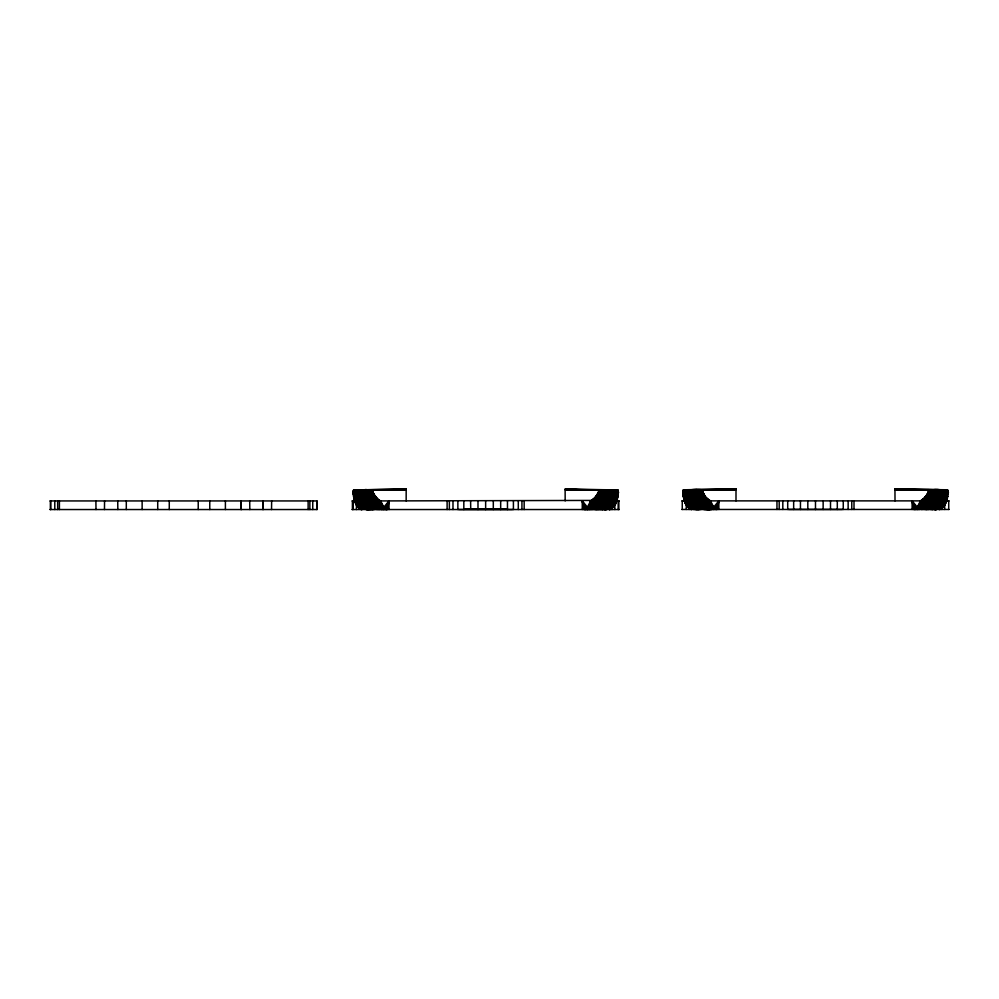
<?xml version="1.0" encoding="UTF-8"?>
<svg xmlns="http://www.w3.org/2000/svg" width="999" height="999" viewBox="0 0 999 999"><rect width="100%" height="100%" fill="white"/><g stroke="black" fill="none" stroke-linecap="round" stroke-linejoin="round"><path stroke-width="1.5" d="M406.168 500.936L406.168 489.46L353.671 489.835C352.385 498.164 360.714 492.132 363.973 489.822C369.63 487.974 369.38 494.493 367.644 498.176C365.06 502.397 358.853 500.474 355.756 503.983L360.926 509.54M389.011 509.54L389.011 500.936L383.853 507.192L385.876 509.54M711.176 509.465L705.444 505.344L698.713 503.046L696.778 501.211L696.253 489.76C698.788 491.658 698.713 496.191 696.34 498.114L692.694 497.589L690.359 495.442L694.717 489.747C699.912 488.236 698.801 495.029 697.477 498.101C694.904 502.322 688.698 500.399 685.601 503.921L690.771 509.465M718.843 509.465L718.843 500.874L713.698 507.117L715.721 509.465M381.343 509.54L378.821 508.304L374.138 503.646L374.213 494.692L372.053 489.885L368.144 489.822C368.094 493.469 362.949 494.73 359.952 494.555L358.878 492.432L360.027 489.835L406.168 489.46L353.671 489.835L354.158 500.387L356.843 505.656L369.006 509.54L357.642 506.743L362.075 508.778L367.694 509.54L366.346 505.969L366.895 501.898L365.472 501.036L362.287 502.36C359.777 501.123 354.083 500.799 353.958 497.539L353.733 495.566L354.97 493.444L360.452 489.822L360.964 490.946L358.641 498.913L363.311 504.857L372.19 509.54L385.04 508.016L387.425 509.54L389.011 500.936L385.04 508.016L374.2 499.85L367.744 489.885C367.37 495.691 354.283 493.918 362.949 489.81L367.844 489.822M355.869 489.822L353.271 492.594L353.421 490.971L356.069 494.03L356.168 496.291L353.958 497.539L354.133 498.763L359.503 500.749L364.647 500.586C360.714 494.742 347.34 501.635 358.316 501.073C352.647 498.089 355.307 491.608 360.964 490.946L361.363 490.334C364.947 490.521 366.471 500.886 360.926 500.149C350.087 500.936 355.731 488.861 363.499 489.822L358.629 494.792L356.106 495.641L353.733 495.566L353.671 491.658L354.845 489.81L357.205 490.721L358.316 501.073C351.011 504.57 363.973 505.856 367.22 505.344C386.438 511.588 370.342 504.145 374.213 494.692L378.134 499.537L378.134 502.909L387.063 509.54L385.901 508.566L389.011 500.936L386.8 509.14M610.352 509.54C615.247 506.281 618.269 500.374 617.607 494.455M714.497 509.465L709.04 505.157L705.444 505.344L704.307 504.195L703.421 500.374L704.045 494.63C700.187 504.07 716.283 511.513 697.065 505.269L689.198 504.757L685.064 502.934L683.378 496.491L683.503 489.772L736.001 489.398L736.001 500.874M685.701 489.747L683.104 492.532L684.215 490.434L683.391 490.234L685.901 493.968L686.001 496.228L683.803 497.465L683.978 498.688L689.347 500.686L694.48 500.524C691.87 498.426 682.991 496.091 684.802 501.286C692.844 502.035 705.369 505.506 702.522 491.833L702.01 490.334L702.072 497.177L708.791 506.743C709.502 510.027 704.57 507.155 702.921 506.943L701.61 504.957L689.597 502.684L683.816 499.375L686.088 496.865L688.661 496.84L692.057 498.376C695.716 497.402 692.494 489.16 689.385 490.159L688.761 492.932L689.785 494.48C692.794 494.667 697.939 493.406 697.989 489.76L701.885 489.81L704.819 495.904L707.979 499.475L707.979 502.834L717.27 509.465L718.843 500.874C715.596 517.532 694.018 503.134 686.675 505.581L698.838 509.465L687.487 506.668L691.907 508.703L697.527 509.465L696.178 505.906L696.74 501.835L695.304 500.974L692.12 502.297C689.622 501.048 683.928 500.724 683.803 497.465L683.378 496.491C685.302 488.399 695.654 489.185 701.96 489.71L736.001 489.398L683.503 489.772L683.566 495.492L688.461 494.717L693.331 489.76C684.79 488.786 680.344 501.723 691.545 500.024C696.166 499.812 694.58 490.372 691.196 490.259C681.743 503.021 701.598 511.975 712.062 509.465C707.679 502.759 701.186 497.265 697.589 489.81C697.202 495.616 684.128 493.843 692.782 489.747L697.677 489.747M919.779 509.465L925.524 505.344L932.254 503.046L934.177 501.211L934.265 495.042L937.312 493.406C936.837 486.226 949.5 493.206 946.228 497.889C942.507 502.485 933.528 499.725 937.312 493.406L942.344 489.76L947.851 491.995C948.138 498.588 946.078 505.781 940.196 509.465M589.934 509.54L599.125 506.705L600.037 505.432C605.806 501.461 622.477 503.858 607.804 509.015C601.985 513.011 604.557 502.834 605.819 501.036L609.003 502.36C611.5 501.123 617.195 500.799 617.32 497.539L617.619 489.835L565.122 489.46L565.172 500.936M934.265 495.042C926.635 495.554 930.069 507.817 937.949 500.961C944.717 495.716 930.681 497.827 934.702 489.76C932.179 491.658 932.242 496.191 934.614 498.114L938.261 497.589L940.596 495.442L936.238 489.747L932.979 489.76L927.022 500.774L922.177 506.743C921.665 510.227 927.047 506.855 928.958 506.643L929.882 505.357C935.651 501.386 952.322 503.796 937.649 508.953C931.817 512.937 934.39 502.759 935.651 500.974L938.835 502.297C941.333 501.048 947.04 500.724 947.152 497.465L947.589 496.491C946.253 490.334 938.685 488.636 933.278 489.747L894.954 489.398L895.017 500.874M369.88 489.81L372.165 490.409L371.566 496.391L370.03 498.089L367.644 498.176C361.126 484.253 369.717 491.92 366.945 501.273L368.868 503.109L374.288 505.019L379.195 505.219L384.652 509.54M689.298 508.241C685.152 501.011 697.002 504.22 700.499 505.669L702.921 506.943L707.729 505.444L708.029 504.12L699.275 506.98L687.974 507.155L689.298 508.241L688.398 505.394L689.26 505.144L690.321 506.518L688.498 507.042C684.74 500.299 697.989 504.333 701.073 505.357L701.997 506.643L705.444 505.344M616.72 492.682L617.619 489.835L591.483 489.822L617.07 489.847L617.732 490.309L615.496 493.256L615.109 496.291L617.32 497.539L617.619 489.835L614.073 490.721L612.961 501.073C620.367 504.545 607.255 505.856 604.058 505.344L597.452 507.43L593.631 506.743L596.166 504.133L598.863 498.901L599.225 489.885L606.405 489.822L609.702 493.131L610.764 495.516L609.815 496.84L604.782 498.189C602.409 496.266 602.335 491.733 604.857 489.822L604.333 501.273L602.409 503.109C599.687 502.26 591.608 509.428 592.332 506.818L597.19 500.849L603.134 489.822C603.184 493.469 608.329 494.73 611.338 494.555L612.362 492.994L612.1 491.083L611.263 489.835L609.914 490.334C616.495 497.49 609.665 505.944 602.085 508.229C596.528 512.025 588.998 506.356 583.853 509.54L582.267 500.936L587.424 507.192L585.402 509.54M947.851 491.995L947.452 489.772L943.918 490.646L942.806 501.011C950.211 504.483 937.099 505.794 933.89 505.269L927.297 507.367L923.476 506.668L925.998 504.07L928.695 498.838L929.07 489.81L932.979 489.76L933.603 491.92L936.7 493.756C940.933 495.054 943.206 491.246 938.173 489.747L933.278 489.747M592.257 489.822L599.163 489.785L600.661 496.89C594.954 505.432 610.214 504.22 610.963 498.239C608.616 496.078 602.185 491.545 600.661 496.89L599.038 497.252L593.618 503.096C594.293 511.863 607.242 504.433 612.624 507.105L613.636 506.743L602.285 509.54L611.713 506.968L614.722 504.994C611.875 499.725 603.883 505.019 599.5 505.019L598.576 506.493L592.457 508.304L600.624 502.997L603.009 499.113L602.097 492.619L599.225 489.885L594.942 489.822M916.47 509.465L922.527 504.92L928.958 506.643L935.676 504.183L941.021 503.796L942.619 504.545L941.67 508.241L942.981 507.155L939.335 509.465L937.449 507.654L930.456 505.669L925.823 502.584L924.874 497.514L924.55 501.473L918.893 509.465C927.509 507.017 938.136 509.715 945.366 503.921C939.909 500.811 930.007 500.262 932.567 491.033L929.07 489.81L930.506 496.828C924.799 505.369 940.047 504.158 940.796 498.164C938.448 496.016 932.017 491.471 930.506 496.828L928.883 497.177L923.451 503.021C924.137 511.8 937.074 504.37 942.469 507.042L943.481 506.668L932.117 509.465L941.558 506.905L944.567 504.92C941.645 499.737 933.878 504.782 929.345 504.957L928.421 506.431L922.302 508.241L930.456 502.934L932.854 499.05L931.93 492.544L929.07 489.81L929.819 497.127L933.478 498.101C937.699 493.818 935.014 484.253 933.903 495.804L935.813 497.077L940.933 496.578L942.969 493.406L942.344 489.76L894.954 489.398L947.452 489.772L947.389 495.492L942.494 494.717L937.624 489.76L939.759 490.259C946.328 497.415 939.51 505.869 931.93 508.154C926.36 511.963 918.843 506.293 913.698 509.465L912.112 500.874L917.269 507.117L915.246 509.465M373.564 495.217L373.838 494.08L373.726 498.838L373.014 498.551L373.576 499.812L378.946 506.818C378.359 510.364 367.819 501.111 366.496 498.189L364.785 495.554L363.973 489.822L359.29 495.741L361.838 499.612L363.112 500.387L365.06 499.438L365.534 498.264L363.324 496.478L362.625 494.443L364.885 489.822C368.993 493.993 366.308 499.6 360.189 496.64L358.154 493.469L358.778 489.822L406.168 489.46L353.671 489.835C349.163 501.148 366.421 501.298 372.24 497.252L373.052 492.769L373.214 494.78L373.464 493.456L375.537 498.002L377.06 498.476L377.16 502.085L379.932 509.54L365.01 508.853L357.217 506.231L382.23 509.54L378.708 506.218L380.132 507.13L379.545 504.545L381.768 506.156L381.506 505.494L383.391 507.654L380.819 508.366L373.651 504.358L373.014 498.551L373.838 494.08L374.575 495.317C377.922 504.47 368.032 506.443 362.075 508.778L361.788 509.54L358.129 507.217C363.748 504.32 376.835 511.975 377.659 503.096L372.24 497.252L372.165 490.409L372.24 497.252L370.067 501.698L366.858 502.285L354.508 501.348L361.451 505.144L377.197 509.403L373.938 507.717L356.381 504.994M702.934 495.417L702.896 492.707L702.072 497.177C696.266 501.236 679.008 501.073 683.503 489.772L736.001 489.398L688.611 489.76C686.875 493.668 689.36 498.439 692.956 500.324L695.366 498.813L692.507 494.955L693.806 489.747L685.451 494.542L683.965 493.581L683.254 490.909M613.149 507.217L609.502 509.54L607.617 507.717L600.037 505.432L595.441 502.022L595.029 497.577L594.717 501.548L590.459 508.366L588.249 509.54L591.745 504.545L588.648 508.816L585.739 509.54L598.264 498.551L597.439 494.08L599.113 490.409L602.534 489.822M590.909 505.506L589.485 506.518L589.934 508.978L589.048 509.54L614.06 506.231L608.728 508.366L591.358 509.54L592.332 505.706L587.15 509.54L593.618 503.096L598.101 501.573L600.299 500.874L604.42 502.285L616.77 501.348L616.658 499.85L614.835 498.051L605.906 500.274L601.848 496.953L599.225 489.885L565.122 489.46L617.619 489.835M602.285 509.54C609.765 509.428 604.095 508.454 600.162 509.54L614.897 504.994L597.34 507.717L594.068 509.09L599.325 508.553L615.134 503.546L616.346 502.447C615.734 496.64 608.266 490.646 602.634 491.908L602.097 492.619C595.666 504.245 606.543 505.506 612.462 496.903L615.034 496.94L617.307 499.45L611.525 502.747L611.001 508.541L609.502 509.54L605.581 507.842L604.782 508.828L607.804 509.015M921.328 489.76L947.576 490.234L945.054 493.968L944.954 496.228L947.152 497.465L946.99 498.688L941.62 500.686L936.475 500.524C939.085 495.979 953.346 499.375 943.306 501.461C936.038 504.12 929.982 499.025 923.451 503.021L919.642 507.18L919.779 508.903L918.081 509.465L921.577 504.47L918.493 508.741L915.584 509.465L928.108 498.489L927.284 494.018L928.958 490.334L932.367 489.747L931.243 489.747M916.995 509.04L920.454 507.155L921.19 509.465L936.113 508.791L943.905 506.168L942.444 506.231M935.076 509.465L935.426 507.767L937.649 508.953L930.007 509.465L944.729 504.92L927.184 507.642L923.913 509.015L929.157 508.479L944.979 503.471L946.19 502.372C945.578 496.565 938.111 490.584 932.467 491.833L931.93 492.544C926.847 505.094 959.914 498.151 941.495 491.933L942.806 494.018L946.078 495.054L947.839 493.593L947.701 490.909M705.369 497.939L704.595 497.49L705.943 497.564L708.353 500.874L704.62 496.403L705.369 497.939L706.892 498.401L706.992 502.01L713.698 507.117L710.489 500.874L706.892 498.401L706.318 502.609L704.582 503.484L701.698 503.071L698.9 500.499L698.114 499.05L699.025 492.544L701.885 489.81L701.136 497.127L697.477 498.101C693.256 493.818 695.941 484.253 697.052 495.804L694.442 497.115L690.022 496.578L689.123 495.679C686.713 495.454 683.341 492.869 683.578 490.809M598.101 498.276L598.226 492.769L600.299 500.874L597.702 506.855L593.394 505.506L593.668 504.145L601.835 507.055L603.583 506.555L597.702 506.855M927.934 498.214L928.071 492.707L930.131 500.811L927.547 506.793L923.238 505.444L923.513 504.07L931.68 506.98L933.428 506.493L927.547 506.793M384.503 489.822L358.778 489.822L355.694 494.255L356.531 498.489L355.769 501.023L361.988 506.056L359.453 508.304L358.653 507.105C354.895 500.362 368.144 504.408 371.241 505.432L372.165 506.705L378.821 508.304L372.702 506.493L371.778 505.019C367.395 505.019 359.403 499.725 356.556 504.994L361.788 509.54L365.696 507.842L366.496 508.828L363.474 509.015M373.913 503.009L375.974 501.585L374.6 501.298L373.626 499.238L374.275 499.375L374.575 495.317L374.488 496.89L375.437 496.69L377.497 499.238L380.644 500.936L380.819 508.366L380.157 509.003L373.601 501.086L372.627 500.661L371.341 503.583C367.482 503.596 357.292 502.397 360.189 496.64C366.446 493.156 371.903 491.633 372.202 501.261L373.576 506.855L377.884 505.506L377.61 504.145L369.443 507.055L367.694 506.555L373.576 506.855M712.324 489.76L688.611 489.76L685.539 494.18L686.001 496.228C688.348 500.412 682.03 501.548 686.163 502.397C693.219 506.505 701.822 509.527 709.765 509.465L710.963 507.217L710.489 500.874C710.214 508.491 699.587 497.602 703.683 494.018L704.819 495.904C707.055 504.745 697.714 506.331 691.907 508.703L691.62 509.465L688.573 507.617M702.659 507.155L697.539 506.493L708.666 508.241L702.16 504.295C697.14 497.614 710.551 503.209 710.177 506.593L709.39 506.918L708.791 505.631L710.002 508.941L702.472 500.586L701.186 503.508C697.314 503.521 687.137 502.335 690.022 496.578C696.278 493.094 701.735 491.558 702.035 501.198L702.16 504.295L704.595 507.455M598.064 494.78L597.439 494.08L594.23 498.476L594.13 502.085L589.16 505.944L589.21 508.903L587.549 509.54L587.799 508.578L592.145 507.917L596.99 505.019L598.264 498.551C596.84 499.925 598.488 504.07 595.679 505.407L592.694 504.982L590.147 506.68C582.33 508.741 586.013 512.899 582.267 500.936L582.267 509.54M929.12 492.245L929.732 490.971L928.433 491.833L928.595 493.106L926.335 496.403L920.466 500.874L920.304 508.291L920.966 508.941L921.99 507.842L928.059 500.012L934.177 501.211C937.649 499.6 944.48 494.767 947.152 499.375L942.182 502.022L942.244 503.983L945.366 503.921L944.455 504.358L928.795 504.295L927.035 501.798L927.284 494.018L927.409 496.078L927.284 494.018L924.063 498.401L923.963 502.01L918.993 505.881L919.055 508.841L917.394 509.465L917.644 508.516L921.99 507.842L926.835 504.945L928.108 498.489C926.685 499.85 928.321 503.996 925.524 505.344M598.826 493.968L599.163 489.785L612.512 489.822L613.124 493.469L611.101 496.64L605.981 497.14L604.058 495.879C605.182 484.328 607.867 493.881 603.633 498.176L599.987 497.202L599.113 490.409L599.887 491.995M375.362 500.437L375.974 501.585L375.437 496.69L376.998 499.425L379.583 500.936L376.635 503.608L376.548 505.069M708.353 500.874L706.718 498.489L709.427 500.874L706.468 503.533L706.393 505.007M373.888 495.704L374.975 495.966L375.349 500.998L372.602 503.533L368.269 499.113L369.18 492.619L372.053 489.885L376.348 489.822M686.375 498.426L688.661 496.84C694.58 505.432 705.456 504.183 699.025 492.544L694.717 489.747C693.943 495.654 697.439 501.061 702.16 504.295L706.468 503.533M703.758 502.934L705.681 501.96L706.093 497.514L707.367 504.832L706.468 506.543L704.12 507.13M600.149 491.446L598.601 491.908L598.763 493.181L596.703 495.317L597.19 501.873L598.963 504.37L614.622 504.42L615.521 503.983L613.798 502.647L606.643 500.586L613.036 500.449L617.145 498.763L617.32 497.539C611.713 499.5 603.958 501.098 599.038 497.252L598.601 491.908L599.887 491.033L599.6 489.885M380.269 504.745L380.644 500.936L383.853 507.192L376.561 501.548L376.248 497.577L376.486 502.672L372.602 503.533C371.054 498.863 369.318 491.945 363.324 496.478C355.981 500.636 372.415 506.58 372.427 498.901L372.24 497.252L370.617 496.89C369.106 491.545 362.662 496.078 360.327 498.239C361.064 504.22 376.323 505.432 370.617 496.89L372.053 489.885L379.021 489.822M592.682 509.303L593.369 508.404L597.215 508.016L595.354 509.44L602.135 507.38C586.226 512.475 608.041 506.755 595.679 505.407M600.374 496.478L599.075 501.261L599.937 503.583C603.796 503.596 613.985 502.397 611.101 496.64L602.634 493.181L599.712 496.391L599.225 489.885L612.512 489.822C623.176 493.693 611.301 505.731 606.655 497.664C605.931 490.834 611.076 487.662 616.033 493.793C622.727 493.706 613.998 486.313 614.547 494.83C614.422 497.44 612.887 501.348 616.346 502.447M703.408 495.142L703.683 494.018L703.571 498.763L702.846 498.489L703.483 504.283L708.965 507.842L713.224 507.592L710.102 504.67L710.489 500.874L711.962 505.881L716.907 509.465L715.734 508.491L718.843 500.874L716.633 509.078M922.527 509.228L923.201 508.341L927.06 507.954L925.186 509.365L931.98 507.305L926.198 509.465L927.06 507.954L930.069 507.692L928.958 506.643C932.354 507.904 941.458 502.46 934.177 501.211M904.033 489.76L894.954 489.398L942.344 489.76L945.004 491.583L945.866 493.731C952.559 493.643 943.843 486.238 944.38 494.755C944.267 497.365 942.731 501.286 946.19 502.372M605.269 489.81L603.858 493.543L604.283 499.075L601.211 502.46M935.114 489.747L933.803 492.844L933.478 498.101L931.667 496.291L929.07 489.81L930.793 496.203L930.419 495.092L932.891 493.119L940.933 496.578C943.83 502.335 933.64 503.521 929.782 503.508L929.07 499.687L931.155 493.968M597.365 503.009L596.515 500.424L596.703 495.317L596.503 496.478L590.634 500.936L590.459 508.366L591.121 509.003L595.616 503.983L599.038 497.252M470.729 509.103L470.604 500.936M382.492 489.822L372.115 489.785L371.566 496.391L370.904 496.478M597.34 507.717L593.418 507.792L592.694 504.982L590.946 506.668L585.389 508.566M927.184 507.642L923.251 507.717L922.527 504.92L914.535 509.465L915.596 508.978M374.101 500.849L376.111 504.545L362.287 502.36L366.346 505.969L369.568 505.369L370.641 504.208L366.808 502.497L362.287 502.36L372.165 506.705L375.599 505.407M701.086 500.387L698.114 499.05C703.746 492.507 693.056 494.143 690.409 497.664C689.847 504.545 707.117 505.207 700.162 496.203L694.255 493.756L688.611 489.76L685.963 491.583L685.089 493.731C681.867 495.916 682.742 490.01 684.69 489.747L687.162 491.346L688.161 501.011L685.064 502.934L686.675 505.581L695.067 507.105L700.961 509.465L693.518 509.465C693.656 505.019 710.064 509.652 703.633 509.015C698.001 508.391 692.095 509.39 687.062 506.168L695.541 507.767L695.878 509.465M703.933 500.774L705.943 504.47L705.107 503.346M937.649 508.953L939.335 509.465L940.846 508.479L941.745 503.858L934.14 489.735L932.467 491.833L929.882 500.387M604.333 501.273L605.144 499.837L612.462 496.903C615.484 500.849 618.806 501.473 612.999 503.733L613.174 502.385L615.509 501.023L612.961 501.073L616.333 496.453L614.073 490.721L617.345 491.92L617.557 495.566L615.796 495.741L612.662 494.792L607.792 489.822L609.465 489.822L609.914 490.334L599.163 489.785C601.922 492.932 603.808 501.086 598.026 502.272L598.738 499.837C604.969 500.112 612.387 504.27 601.323 506.805M931.043 502.397L935.688 497.614L937.149 489.747L941.832 495.679L939.659 499.275L934.914 500.699L934.989 499.762L942.294 496.84L945.329 497.527C941.982 502.422 935.276 505.382 929.345 504.957M928.77 492.507L929.008 489.71L939.947 489.747L942.494 494.717L945.054 493.968L942.631 490.559L940.871 491.57M507.355 509.103L463.936 509.103M379.545 504.545C383.329 506.993 380.756 508.404 378.596 504.982L377.872 507.792L373.938 507.717M710.102 504.67L709.377 504.47C713.161 506.93 710.589 508.341 708.428 504.92L708.004 506.018C709.652 509.403 698.401 507.942 701.997 506.643C688.261 506.493 695.604 498.151 703.421 500.374L703.908 501.286M947.389 495.492L947.015 492.107L943.63 489.76L947.839 493.593L947.015 492.107L945.004 491.583L947.514 494.255M702.01 490.334L701.41 496.328L700.749 496.403C697.065 500.199 694.705 492.657 695.853 489.747M368.194 490.409L368.231 493.194L366.496 498.189L365.534 498.264L362.125 497.302L360.527 495.516L364.148 490.272M698.026 490.334L698.488 491.833L696.34 498.114L689.123 495.679L683.378 496.491L687.037 490.646L683.778 491.845L683.528 497.465M370.304 503.658L368.394 500.774L372.04 499.75L374.063 501.361M700.137 503.583L698.226 500.711L700.674 500.437L701.498 497.939C696.515 497.577 697.951 493.094 695.716 490.172M371.241 500.449L368.394 500.774C359.89 501.436 366.908 508.016 372.165 506.705C367.245 509.715 382.08 509.865 371.054 507.754L377.06 508.728M377.547 500.936L592.757 500.424L591.695 500.936L591.733 504.17L593.144 502.909L593.681 499.05L596.865 495.816M924.125 499.35L924.237 498.489L921.54 500.874L922.589 500.362L921.54 500.874L921.565 504.108L922.989 502.834L923.513 498.988C922.801 501.261 927.134 506.543 931.056 501.635M371.778 505.019L366.371 504.945L365.234 503.159L367.595 501.76L367.769 500.074L372.427 498.901L377.098 503.384L378.708 506.218L385.901 508.566M376.96 505.531L377.098 503.384L375.299 502.659M604.058 495.879L602.634 493.181L601.823 496.353L603.633 498.176L602.634 493.181L603.533 489.885C603.908 495.754 616.995 493.881 608.341 489.81L565.122 489.46L574.2 489.822M701.61 504.957L696.216 504.87L695.067 503.084L697.427 501.685L697.602 499.999L702.26 498.838L706.942 503.309L708.553 506.143L715.734 508.491M706.805 505.469L706.942 503.309L705.132 502.584M366.009 489.81C365.135 492.607 366.67 499.612 370.617 496.89M617.594 497.539L617.832 495.566L611.663 492.007L612.974 494.093L615.759 495.142L617.669 494.318L617.17 492.17L613.798 489.822L618.006 492.057M372.527 493.181L372.689 491.908L371.728 491.608M702.359 493.106L702.522 491.833L701.573 491.545M370.641 504.208C367.507 506.118 358.142 500.674 358.678 506.293M458.741 509.54L512.549 509.54M788.573 509.465L842.382 509.465M371.591 490.559L371.678 489.885M368.856 502.11L369.555 501.161M698.701 502.047L699.387 501.086M922.402 500.249L922.989 502.834L926.647 504.195L938.835 502.297L934.777 505.906L931.555 505.294L930.481 504.145L934.315 502.435L938.835 502.297L934.689 504.37L930.481 504.145M700.461 496.828L702.072 497.177L701.136 500.911L702.447 503.471L705.182 500.924L704.42 495.242L703.308 493.381L703.059 494.717L702.896 492.707L703.021 498.214M377.16 502.085L377.06 498.476L376.673 502.235L374.5 501.698M706.992 502.01L707.442 498.988L707.979 502.834L707.979 499.475M600.174 495.741L601.261 495.704L601.685 493.356L602.222 499.05L600.624 502.997L603.159 502.222M617.869 490.971L617.157 493.656L615.671 494.617L607.317 489.822L605.844 497.689L600.037 500.449M930.019 495.679L931.093 495.641L931.53 493.294L932.055 498.976L930.456 502.934L932.991 502.147M594.13 502.085L593.681 499.05L591.695 500.936C596.241 494.105 593.019 509.79 601.211 501.698M922.926 499.812L923.513 498.988L923.963 502.01M598.813 494.155L598.601 491.908L599.175 493.194M928.595 493.106L928.271 494.343L928.433 491.833L929.732 491.92M700.749 496.403L701.885 489.81L698.401 491.033M693.331 489.76L692.207 490.209C689.035 494.892 680.057 495.104 688.161 501.011L685.601 500.949C688.149 502.097 694.967 506.343 689.298 508.079L691.62 509.465L693.306 508.953M599.5 505.019C607.267 506.293 622.202 497.802 612.512 489.822C609.29 492.707 603.196 496.503 600.574 495.154L601.311 494.03M615.796 503.009L616.008 501.635L612.337 502.097C613.686 503.733 611.326 508.616 612.549 507.679C608.928 507.317 612.599 503.983 610.339 502.684L604.907 504.945L603.633 504.433L603.471 502.997L609.003 502.36L606.83 504.907L603.908 505.881L600.649 504.208L594.642 503.608L593.144 502.909L592.057 500.524M918.63 489.76L938.71 489.76C940.209 492.27 947.364 497.29 947.189 491.845L943.918 490.646L947.589 496.491L945.329 497.527L945.416 494.18L942.344 489.76M945.641 502.934C948.088 500.974 943.019 500.724 944.954 496.228L945.628 495.679L946.802 496.441L945.591 495.067L944.205 496.103L935.526 493.868L932.467 491.833L932.929 490.334L933.378 489.81L934.152 491.72L937.312 493.406M927.409 494.567L926.922 496.203L927.06 495.142M365.534 498.264L367.008 499.075L369.842 496.153L369.18 492.619L366.983 489.81L359.515 503.409L360.277 508.541L363.786 506.368L360.414 503.321L360.939 502.684L365.746 504.582L372.327 504.37L370.991 500.874L380.269 504.582M700.674 500.437L698.488 491.833L696.815 489.735L690.446 500.686L689.148 504.208L689.41 506.905L690.122 508.479L693.631 506.293L690.247 503.259L690.784 502.609L695.591 504.52L702.16 504.295L692.12 502.297L696.178 505.906L699.4 505.294L700.474 504.145L696.64 502.435L692.12 502.297L696.266 504.37L700.474 504.145M688.511 506.231L686.5 504.358L689.597 502.684M593.631 506.743L597.19 500.849M923.476 506.668L927.497 499.163L926.847 499.313L926.548 495.242L926.348 500.349L927.197 502.934M353.421 490.971L354.208 489.847L356.481 492.694L357.205 500.087L354.932 502.447L358.279 503.733L358.117 502.385L355.744 502.022L356.144 503.546M603.096 490.409L600.449 500.511L599.625 498.002C604.87 497.602 602.397 493.394 604.994 490.372M614.747 498.489L615.796 495.741L617.744 496.565L616.246 495.117M597.215 495.204L597.439 494.08L597.015 499.375L597.652 499.238L596.678 501.298L595.317 501.585L595.928 500.437M597.714 495.217L598.226 492.769L598.339 493.556M375.262 503.409L375.124 504.133L376.635 503.608M597.577 494.63L597.814 493.456L597.951 494.08M365.871 490.234L364.972 493.581L366.496 498.189C368.881 496.266 368.943 491.733 366.421 489.822L367.644 498.176L368.494 497.564L372.053 489.885L362.4 489.835L360.964 490.946L363.186 492.37L363.424 498.364L356.955 496.878L354.133 498.763L353.971 499.45L359.752 502.747M933.316 502.922C934.577 507.205 944.192 504.72 946.478 501.273M927.784 494.018L928.071 492.707L928.183 493.481M377.647 506.743L376.161 503.808M707.492 506.668L706.006 503.733M695.379 498.189L696.84 499.013L698.825 497.552L701.885 489.81C699.163 492.969 697.352 501.036 703.096 502.197L702.384 499.762L701.573 501.048L703.159 502.897M353.683 497.539L353.933 491.92L358.778 489.822L366.858 495.117M363.499 489.822L362.375 490.284C360.389 492.532 356.768 496.728 353.609 494.318L354.108 492.17L357.48 489.822L353.271 492.057M684.877 495.054L683.453 494.255L683.94 492.107L687.324 489.76L683.116 491.995M378.808 503.546L379.508 505.881L383.441 507.305L382.13 505.944L380.644 500.936L379.657 504.108L378.721 503.921L383.728 509.54L377.659 503.096M934.752 504.87L940.184 502.609C942.444 503.921 938.76 507.255 942.382 507.617L942.981 507.155M374.912 502.859L374.475 504.27L375.574 504.695M704.757 502.784L704.307 504.195L705.419 504.632M600.486 501.123L599.937 503.583L605.332 502.247L606.243 505.993L613.748 505.232L611.763 506.406L609.29 506.056L613.174 502.385L615.534 502.022L615.134 503.546M933.903 495.804L932.467 493.106L929.782 503.508L934.215 501.835L935.888 503.084L936.075 505.931L943.593 505.157L941.607 506.343L939.122 505.993L945.354 500.949L942.806 501.011L945.803 497.664L946.078 495.054M598.651 507.767L596.865 509.428L603.284 507.642L603.221 509.053L601.248 509.54L604.358 508.254L606.268 508.853M928.496 507.692L926.697 509.353L933.116 507.579L933.066 508.991L931.093 509.465L934.19 508.179L936.375 509.465L932.117 509.465M593.618 503.096L591.633 504.108L590.634 500.936L589.16 505.944L587.837 507.305C592.444 504.345 586.088 506.83 588.798 508.204M918.63 508.129L917.681 507.242L919.604 505.419L914.06 509.465L915.184 508.816M374.613 502.347L373.651 504.358L374.987 504.857M704.457 502.285L703.483 504.283L704.819 504.795M603.471 502.997L602.047 504.008L604.058 505.344M932.005 503.496L932.267 504.67L933.89 505.269M353.584 492.544L353.284 493.668L356.581 490.422L358.778 489.822M366.283 490.372C368.893 493.394 366.408 497.602 371.665 498.002L370.841 500.511L368.656 491.908C363.012 490.646 355.544 496.64 354.932 502.447M683.428 492.47L683.129 493.593L686.425 490.347L688.611 489.76M694.717 489.747L693.131 492.657L694.817 493.506L695.978 491.271L687.649 496.778L685.489 499.25L684.777 502.372L688.124 503.671L687.949 502.31L684.777 502.372M600.661 496.89C604.482 499.587 605.968 493.007 605.406 490.234M930.506 496.828C934.315 499.525 935.813 492.932 935.239 490.172M604.857 489.822L606.218 494.18L611.525 502.747M934.702 489.76C927.134 501.386 948.026 497.902 935.713 490.172L934.989 491.271L936.15 493.506L934.614 498.114L932.467 491.833M914.535 509.465L918.993 505.881L920.466 500.874L921.465 504.045L923.451 503.021M944.979 503.471L945.853 501.56L941.37 502.684M368.656 491.908L367.17 494.905L365.584 493.931L353.534 496.565L355.032 495.117M604.283 499.075L609.078 495.766C609.952 492.544 605.993 489.985 603.159 491.108L602.634 491.908C603.408 500.324 616.883 496.316 617.544 490.871M698.488 491.833L697.015 494.83L695.429 493.868L689.123 495.679L693.806 489.747M928.433 491.833L928.883 497.177L930.656 500.624L938.91 495.691C939.784 492.47 935.838 489.91 932.991 491.046L933.378 489.81M603.533 489.885L603.159 491.108C603.683 489.11 605.644 490.721 603.571 490.559C604.033 490.971 609.053 493.556 610.764 495.516L616.333 496.453L615.646 497.015M695.242 490.172C682.742 497.627 703.945 501.423 696.128 490.309M699.725 489.747L698.588 489.747L701.523 489.81M703.908 495.142L704.108 499.313L703.458 499.163L704.445 501.236L705.806 501.523L705.194 500.362M353.733 495.566L356.069 494.03L358.629 494.792L361.813 489.822M683.566 495.492L685.901 493.968L688.461 494.717L691.658 489.747M377.26 505.856L380.02 508.241L380.806 506.805L378.196 504.183L379.645 505.019M707.092 505.794L709.852 508.179L710.651 506.743L709.377 504.47M366.421 489.822L367.719 490.559C367.245 490.971 362.225 493.556 360.527 495.516L363.324 496.478L364.498 494.418L362.824 493.344M696.253 489.76L697.552 490.497C697.09 490.896 692.07 493.494 690.359 495.442L693.156 496.403L696.69 495.042M368.556 491.108L372.053 489.885L370.329 496.266L369.967 494.03M592.469 503.546L586.625 508.104L586.163 509.54L590.159 506.356M593.468 500.087L594.405 498.551L593.468 500.087L593.781 499.238M916.47 508.041L915.996 509.465L920.753 505.444M923.625 499.163L923.313 500.024L924.237 498.489M939.947 489.747L939.31 489.747M928.883 497.177L927.534 500.374M599.275 492.32L599.887 491.033M366.396 492.857L365.584 493.931L366.496 491.633L367.52 491.995M696.228 492.794L695.429 493.868L696.34 491.57L697.364 491.92M360.252 491.633L360.452 489.822M367.22 495.879L368.656 493.181L370.154 500.162L373.251 502.272L372.54 499.837L371.728 501.123L373.326 502.959M683.915 494.68L689.585 491.358L690.284 489.747M697.052 495.804L698.488 493.106L699.537 496.391M363.424 490.996L362.212 495.766L363.049 496.066L363.898 494.642L362.699 493.868L361.351 495.342C362 497.802 366.446 498.776 367.507 496.166M693.269 490.921L692.045 495.691L692.881 495.991L693.743 494.567L692.532 493.806L691.183 495.267L692.045 495.691M593.369 508.404L596.803 505.819M923.201 508.341L926.647 505.744M354.333 500.899L357.118 500.599L355.045 498.863M684.165 500.824L687.05 500.024L686.188 492.095L684.215 490.434L685.252 489.772M594.58 508.341L597.752 505.207L596.228 505.606M925.199 509.103L922.639 508.816L926.947 506.643L927.596 505.132L926.061 505.531M586.75 509.028L589.797 507.255L591.258 508.241L594.03 505.856M916.582 508.953L920.067 507.717M617.557 495.566L614.934 492.157L610.839 489.822C608.316 490.971 605.619 497.34 609.065 498.439L611.101 496.64L609.64 499.125L605.744 498.264M934.827 490.309L933.403 490.497C933.878 490.896 938.885 493.494 940.596 495.442L937.799 496.403L936.625 494.343L941.17 494.48L942.194 492.932L941.57 490.159C938.461 489.16 935.251 497.402 938.898 498.376L940.933 496.578L939.472 499.063L935.588 498.189M616.246 498.863L614.16 500.599L616.146 500.686L617.145 498.763M946.078 498.788L944.005 500.524L945.991 500.611L946.99 498.688M372.103 493.194L372.689 491.908L372.003 492.32M354.208 489.847L354.046 491.083L357.48 489.822M684.053 489.772L683.878 491.008L687.324 489.76M591.77 505.881L592.557 503.921L590.809 505.931M922.302 503.484L917.681 507.242L921.615 505.819L922.389 503.858L920.641 505.869M934.914 500.699L929.232 498.826L925.149 501.523L925.761 500.362M597.215 501.361L598.651 500.661L599.075 501.261L598.676 503.533L599.974 500.986L598.863 498.901L594.18 503.384L592.569 506.218L590.946 506.668L591.47 507.604L592.919 507.08M927.06 501.286L928.496 500.586L928.92 501.198L928.508 503.471L929.819 500.911L928.695 498.838M923.863 505.794L921.103 508.179L926.972 500.262M592.332 505.706L591.146 507.13M700.162 496.203L699.812 493.968M922.414 506.143L920.978 507.055L923.238 505.444M932.567 491.033L932.929 490.334M705.007 497.127L706.518 502.172L704.332 501.623M377.884 505.506L378.708 506.218M707.729 505.444L708.553 506.143M925.586 497.939L925.012 497.564L926.148 495.904L927.559 495.142M353.721 492.894L357.205 490.721L355.507 494.068L354.071 494.742M603.346 505.219L602.697 506.368L599.125 506.705L603.346 505.219L600.037 505.432M683.553 492.819L685.963 491.583L683.453 494.255M929.882 505.357L933.178 505.144L931.168 506.73M379.82 506.505L377.722 506.381M709.652 506.443L707.567 506.306M610.963 491.995L608.853 493.356M940.808 491.933L938.698 493.281M353.746 490.871C354.32 495.304 362.949 498.563 366.995 495.554M360.414 503.321L359.827 504.27L356.655 504.42L355.756 503.983L358.866 504.058L358.941 502.097L355.269 501.635L355.482 503.009M690.247 503.259L689.66 504.208L686.5 504.358L685.601 503.921L688.711 503.983L688.786 502.022L685.102 501.56L685.314 502.934M374.625 508.953C371.316 507.13 359.34 509.315 369.006 509.54M702.459 507.692L704.857 509.365L698.988 507.305C705.481 509.915 712.999 509.378 700.411 508.304C696.091 507.28 691.895 510.039 698.838 509.465M701.211 489.76L700.124 489.76M616.645 501.348L612.649 504.295L604.907 504.945M373.763 502.36L372.427 498.901M703.608 502.297L702.26 498.838M380.132 507.13L378.371 507.08M709.977 507.055L708.204 507.017M606.405 489.822L606.306 493.581L607.991 492.719L606.405 489.822L605.144 491.346L606.306 493.581L604.782 498.189L604.283 495.554M370.329 496.266L368.269 499.113L370.841 500.511M617.32 497.539L612.474 499.463L605.144 499.837L600.986 503.658M947.152 497.465L942.319 499.4L934.989 499.762L930.818 503.583M605.581 507.842L611.176 507.155L609.502 509.54M935.426 507.767L941.021 507.092L939.335 509.465M602.409 503.109L603.883 502.272M932.254 503.046L933.715 502.197M600.624 505.731L600.162 506.356L608.066 503.958L615.521 503.983L612.612 506.293M598.576 506.493L598.463 507.23M928.421 506.431L928.308 507.155M353.609 494.318L356.119 491.658L355.257 493.793C351.973 496.053 352.672 489.51 355.407 489.835M607.317 489.822L612 495.741L610.963 498.239L608.166 500.387L605.756 498.888L609.552 497.677L611.775 500.749L614.11 499.1M937.686 498.301L939.385 497.614L935.588 498.813L937.312 500.087L938.71 499.9L938.748 501.148L934.789 501.973M600.074 490.097L600.986 489.822M372.714 502.122L373.189 501.573L372.152 500.536M702.559 502.06L703.021 501.498L701.985 500.474M354.133 498.763L354.158 500.387L359.378 503.933M683.978 498.688L684.003 500.324L689.21 503.858M590.983 505.107L589.51 506.156M920.828 505.032L919.355 506.093M356.955 496.878C354.146 500.124 367.37 507.617 367.807 502.997M366.046 509.54L374.425 509.428L372.627 507.767M686.8 496.803C683.99 500.049 697.215 507.542 697.652 502.922M602.634 491.908L606.218 494.18L610.764 495.516L605.756 498.888M938.598 496.203L935.588 498.813M696.84 495.492L693.793 496.69L695.029 494.692L696.315 495.317M373.251 502.272L372.09 502.572M703.096 502.197L701.935 502.497M585.751 509.053L584.69 509.54L585.352 508.878M593.556 506.381L590.809 507.742M923.388 506.306L920.653 507.667M362.525 496.278L365.522 498.888L359.677 499.587L353.958 497.539M692.357 496.203L695.366 498.813L689.51 499.512L683.803 497.465M615.671 494.617L613.398 496.003M945.516 494.542L943.243 495.929M600.799 501.423L599.762 502.235M930.631 501.348L929.607 502.16M930.831 489.76L929.744 489.76M610.864 503.321L607.492 506.368L611.288 508.716M940.708 503.259L937.337 506.293L941.133 508.641M607.142 490.272L608.453 493.344L606.78 494.418L609.552 497.677L607.854 498.364M936.975 490.209L938.298 493.281L937.287 493.993M943.943 499.025L941.62 500.686L940.159 499.213L942.294 496.84L944.579 498.426M935.713 490.172L936.238 489.747L937.824 492.657L936.15 493.506L936.238 489.747M945.479 496.953L946.178 496.391L944.205 496.103M372.814 507.23L372.702 506.493M930.319 501.048L927.871 502.197L928.583 499.762L929.395 501.048L927.796 502.897M933.615 496.091L931.692 496.878L930.793 496.203M356.531 498.489L358.828 496.903L360.964 499.288L359.503 500.749L357.167 499.1M368.132 492.32L366.071 493.681L367.12 494.368L367.719 492.632L366.645 492.082M697.976 492.245L695.903 493.618L696.952 494.293L697.552 492.557L696.478 492.007M584.69 509.54L586.625 508.104M617.744 496.565L615.309 498.076L614.323 496.878M947.589 496.491L945.141 498.014L944.167 496.803M589.16 505.944L586.238 508.016L582.267 500.936L584.49 509.14M918.993 505.881L916.083 507.942L912.112 500.874L912.112 509.465M611.912 503.933L617.12 500.387L616.658 499.85M941.745 503.858L946.952 500.324L946.503 499.775M597.702 500.437L598.738 499.837L599.55 501.123L597.951 502.959M587.549 509.54L588.648 508.816M917.394 509.465L918.493 508.741M591.633 505.019L593.094 504.183L590.609 507.23M921.478 504.957L922.926 504.12L920.454 507.155M614.36 496.166L615.759 495.142L616.957 496.515L605.069 500.774L598.863 498.901M379.558 504.17L379.233 500.524M588.111 506.755L587.424 507.192L590.634 500.936L591.021 504.745L588.723 506.705L589.485 506.518M917.956 506.693L917.269 507.117L920.466 500.874L920.853 504.67L918.568 506.643L920.004 506.293M611.026 491.633L612.799 490.634L615.222 494.03L612.662 494.792L610.102 489.822M603.771 496.166L605.844 497.689L607.33 496.753L606.081 494.767L604.432 495.117M935.688 497.614C939.397 495.679 947.027 495.679 947.377 490.809M356.631 493.706L358.304 494.093L359.615 492.007L356.069 494.03L358.479 490.634L359.752 491.433M686.475 493.643L688.149 494.018L689.46 491.933L685.901 493.968L688.323 490.559L690.097 491.57M591.008 504.582L591.733 504.17M598.588 508.966L600.224 507.754L594.218 508.728M920.853 504.52L921.565 504.108M928.433 508.903L930.069 507.692L924.063 508.666M596.503 506.543L598.376 505.531M926.335 506.468L928.221 505.457M606.53 501.273L608.166 500.387L604.957 502.035M936.363 501.198L938.011 500.324L935.539 501.61M600.449 500.511L603.009 499.113L600.948 496.266M930.281 500.437L934.115 499.013M611.863 505.219L610.676 505.831L614.622 504.42M941.707 505.144L940.509 505.756L944.455 504.358M616.146 500.686L616.957 500.899M945.991 500.611L946.79 500.824M609.078 495.766L609.939 495.342L609.278 493.281L605.881 490.247M938.91 495.691L939.772 495.267L938.298 493.281M604.083 495.292L601.585 496.466M933.915 495.217L931.43 496.391M597.102 506.705L598.975 505.844M611.001 508.541L611.825 508.141L609.29 506.056L610.776 505.407M926.947 506.643L928.808 505.781M940.846 508.479L941.67 508.079L939.122 505.993L940.608 505.344M934.639 495.317L935.926 494.692L937.162 496.69L934.127 495.492M604.632 492.082L603.558 492.632L604.17 494.368L605.219 493.681L604.894 492.857M934.477 492.007L933.403 492.557L934.003 494.293L935.052 493.618L934.727 492.794M689.585 491.358L692.245 489.76L708.853 489.76M356.918 496.166L355.532 495.142L354.32 496.515L362.712 499.125L365.472 501.036L367.769 500.074L371.516 502.235M686.763 496.103L685.364 495.067L684.165 496.441L692.544 499.063L695.304 500.974L697.602 499.999L701.348 502.16M362.949 489.81L360.876 491.508L359.952 494.555L364.847 491.108L368.119 491.108L367.744 489.885M692.782 489.747L690.709 491.446L689.785 494.48L694.692 491.046L697.964 491.046L697.589 489.81M600.649 504.208L609.003 502.36L604.857 504.433L600.649 504.208L602.16 503.558M599.188 502.572L598.026 502.272M603.621 502.622L604.42 502.285M929.033 502.497L927.871 502.197M933.466 502.547L934.265 502.21M922.751 507.017L920.978 507.055M608.878 489.835L613.024 491.52M938.173 489.747L942.856 491.458M595.704 504.695L596.815 504.27L596.366 502.859M925.549 504.632L926.647 504.195L926.21 502.784M587.424 508.441L590.234 507.792M367.22 505.344L368.856 504.745L369.118 503.558M595.978 502.659L594.18 503.384L594.318 505.531M697.065 505.269L698.701 504.67L698.95 503.496M925.823 502.584L924.013 503.309L924.162 505.469M596.303 504.857L597.639 504.358L596.028 501.436L596.116 497.202M926.135 504.795L927.472 504.283L925.861 501.361L925.948 497.127M933.178 505.144L929.994 506.293L932.154 505.519L930.456 505.669M603.758 491.995L604.782 491.633L605.694 493.931L604.108 494.905L603.146 492.32M600.824 500.686L603.521 500.074L604.383 501.898M933.603 491.92L934.627 491.57L935.526 493.868L933.953 494.83L932.991 492.245M930.656 500.624L933.353 499.999L934.215 501.835M917.969 507.817L919.642 507.18L919.317 506.443M703.408 509.328L700.162 508.691L702.035 509.465M365.397 490.247L362 493.281L361.351 495.342L362.212 495.766M611.463 504.27L604.932 505.969M941.295 504.208L934.777 505.906M596.865 508.641L598.576 508.066L595.629 508.553M926.71 508.578L928.421 508.004L925.461 508.479M601.236 500.924L602.897 500.774L603.696 501.76M931.068 500.849L932.729 500.711L933.528 501.685M367.595 501.76L368.968 501.386M697.427 501.685L698.801 501.311M599.088 509.54L600.961 508.766L597.714 509.403M928.933 509.465L930.806 508.691L927.547 509.328M924.412 508.279L931.98 507.305M592.332 506.818L591.458 506.505M922.177 506.743L921.303 506.443M591.021 504.745L591.745 504.545M920.853 504.67L921.577 504.47M599.762 508.853L604.358 508.254M929.607 508.791L934.19 508.179M608.766 496.278L604.795 495.392M356.556 504.994L357.555 504.745C361.351 503.971 360.889 508.778 358.129 507.217M599.138 500.536L598.101 501.573L598.563 502.122M686.4 504.92L689.26 505.144M928.97 500.474L927.934 501.498L928.396 502.06M614.647 493.706L612.974 494.093L607.792 489.822M944.492 493.643L942.806 494.018L937.624 489.76M385.926 508.878L386.588 509.54L382.629 508.816M592.569 506.218L593.394 505.506M715.771 508.816L716.433 509.465L712.462 508.741L708.029 504.12L710.314 505.869M595.367 509.165L592.794 508.878L601.835 507.055M930.032 507.38L931.68 506.98M359.415 505.219L358.466 505.432L371.116 509.54L366.92 508.254M594.892 507.467L593.418 507.792L595.441 506.131M924.724 507.405L923.251 507.717L925.274 506.068M596.79 501.698L594.605 502.235L595.841 496.69L595.941 500.998L597.077 499.85L596.303 495.966M926.622 501.623L924.437 502.172L925.686 496.615L925.773 500.924L926.922 499.775L926.148 495.904M594.13 506.081L595.029 505.906M923.975 506.018L924.862 505.844M359.54 506.743L363.786 506.368L357.217 503.633L354.645 501.348M689.372 506.668L693.631 506.293L687.05 503.558L684.477 501.273M936.113 508.791L933.653 509.178M596.653 508.953L602.085 508.229M926.498 508.878L931.93 508.154M603.821 509.253L605.232 509.54M365.522 498.888L361.65 499.125L360.189 496.64L364.398 498.638L363.137 497.29L360.964 497.227L361.913 498.813L366.133 499.837L368.294 501.585M695.366 498.813L691.483 499.063L690.022 496.578L694.243 498.576L692.981 497.227L690.796 497.165L691.745 498.751L695.966 499.762L698.139 501.523M371.104 495.741L370.017 495.704L369.593 493.356L368.981 498.339L370.042 500.924M700.948 495.679L699.862 495.641L699.437 493.294L698.825 498.276L699.887 500.849M358.504 504.607L366.371 504.945M688.348 504.545L696.216 504.87M605.694 501.685L608.903 501.223L608.878 499.975L605.069 500.774M606.256 501.898L609.815 501.423L609.44 499.612L606.88 498.638L609.939 495.342L608.453 493.344M936.1 501.835L939.659 501.361L939.285 499.537L936.712 498.576L937.974 497.227L940.159 497.165L939.21 498.751L938.024 498.701M597.514 502.36L596.665 502.347M927.359 502.297L926.51 502.285M363.773 508.641L362.075 508.778L360.926 507.43L364.36 507.442M693.618 508.566L691.907 508.703L690.759 507.355L694.205 507.38M602.172 509.115L598.713 509.353M932.017 509.053L928.546 509.29M373.576 509.403L369.143 507.38L373.826 507.43L378.484 508.878L374.063 508.016L375.924 509.165L378.596 509.303M705.756 509.103L708.441 509.228M356.218 500.174L354.795 499.313L355.656 499.325M686.051 500.112L684.627 499.238L685.489 499.25M726.922 489.76L736.001 489.398L716.42 489.76M396.828 489.822L406.168 489.46L389.697 489.822M391.633 489.822L406.168 489.46L390.684 489.822M719.53 489.76L736.001 489.398L718.518 489.76M726.673 489.76L736.001 489.398L720.516 489.76M393.381 489.822L406.168 489.46L392.532 489.822M722.377 489.76L736.001 489.398L721.465 489.76M605.844 497.689L610.327 497.227L609.365 498.813L608.191 498.776M600.199 507.442L602.135 507.38M395.492 489.822L406.168 489.46L394.155 489.822M723.988 489.76L736.001 489.398L723.214 489.76M394.855 489.822L406.168 489.46M724.7 489.76L736.001 489.398M366.346 505.969L357.53 505.232L359.515 506.406L361.988 506.056C355.569 503.946 367.669 503.046 365.047 505.993L359.827 504.27M696.178 505.906L687.374 505.157L689.347 506.343L691.832 505.993C685.414 503.871 697.514 502.972 694.879 505.931L689.66 504.208M368.756 489.822L369.393 489.81M380.669 507.23L382.242 507.554L382.13 505.944M606.917 507.442L610.352 507.43L609.203 508.778L607.504 508.641M710.501 507.155C713.948 509.465 710.376 503.359 712.399 506.643L710.139 505.032M936.762 507.38L940.196 507.355L939.048 508.703L937.349 508.566M615.634 499.325L616.495 499.313L615.059 500.174M945.466 499.25L946.328 499.238L944.904 500.112M924.774 489.76L929.008 489.71L922.102 489.76L946.278 489.747L947.539 492.47M922.801 489.76L945.716 489.772L946.74 490.434L946.902 489.772L947.077 491.008L943.63 489.76M903.883 489.76L895.017 489.398L947.452 489.772M49.95 500.936L317.17 500.936L317.17 509.54L49.95 509.54M352.073 500.936L355.095 500.936M616.583 500.936L619.205 500.936M681.905 500.874L684.927 500.874M707.292 500.874L922.601 500.874M946.028 500.874L949.05 500.874M352.073 509.54L619.205 509.54M681.905 509.465L949.05 509.465M706.181 489.76L701.96 489.71L702.185 492.507M914.535 489.76L894.954 489.398L912.449 489.76M565.172 489.46L585.739 489.822M911.425 489.76L894.954 489.398L904.295 489.76M574.45 489.822L565.122 489.46L582.604 489.822M910.439 489.76L894.954 489.398L904.644 489.76M574.812 489.822L565.122 489.46L580.594 489.822M698.988 507.305L703.658 507.367L708.328 508.816L702.747 505.457M909.49 489.76L894.954 489.398L905.094 489.76M575.262 489.822L565.122 489.46L579.645 489.822M908.591 489.76L894.954 489.398L906.255 489.76M575.799 489.822L565.122 489.46L578.746 489.822M705.594 498.863L705.943 497.564M907.741 489.76L894.954 489.398L906.967 489.76M576.423 489.822L565.122 489.46L577.909 489.822M565.122 489.46L577.122 489.822M701.073 505.357L697.777 505.144L699.799 506.73M371.241 505.432L367.932 505.219L369.955 506.805M945.254 489.747L947.402 492.819M615.421 489.822L616.907 490.509L617.694 492.544M705.494 508.479L703.908 507.954L707.754 508.341M702.409 509.29L696.765 508.179M700.499 505.669L697.777 505.144M370.666 505.731L367.932 505.219M684.877 498.788L686.962 500.524L685.576 501.948L685.976 503.471M356.843 505.656L360.514 505.407M694.867 501.835L691.296 501.361L691.67 499.537L695.966 499.762L696.778 501.211M365.022 501.898L361.463 501.423L361.838 499.612L366.133 499.837L366.945 501.273M930.206 496.403L929.557 496.328L928.958 490.334L929.395 491.545M696.166 501.973L692.207 501.148L692.245 499.9L696.053 500.699M366.321 502.035L362.375 501.223L362.412 499.975L366.208 500.774M942.619 504.545L937.337 506.293L941.582 506.668M612.774 504.607L607.492 506.368L611.738 506.743M694.592 501.198L692.956 500.324L695.416 501.61M364.76 501.273L363.112 500.387L365.584 501.685M375.661 508.553L372.702 508.066L374.413 508.641M697.302 509.178L694.854 508.791M367.47 509.253L365.01 508.853M372.19 509.54L370.317 508.766L372.577 509.353M706.093 505.844L706.992 506.018M376.261 505.906L377.147 506.081M692.257 493.281L690.147 491.933M362.425 493.356L360.314 491.995M710.301 507.667L708.791 506.743M380.469 507.742L378.946 506.818M705.681 506.068L707.704 507.717L706.231 507.405M375.849 506.131L377.872 507.792L372.902 505.531M381.768 506.156L380.294 505.107L380.956 505.269M380.294 505.107L382.555 506.705L380.894 505.032M699.275 506.98L700.923 507.38M369.443 507.055L371.091 507.442M943.568 504.682L944.567 504.92M613.723 504.745L614.722 504.994M613.798 489.822L617.245 491.083L616.433 489.81M704.894 505.531L703.371 505.132L706.543 508.279M698.95 509.053L699.874 509.465L697.901 508.991L697.839 507.579L704.258 509.353L702.547 508.004L704.245 508.578M375.062 505.606L373.526 505.207L376.698 508.341M699.025 508.154L701.36 508.791M612.512 489.822L614.697 490.422L617.994 493.668L617.17 492.17L615.159 491.658L617.669 494.318M369.193 508.229L371.516 508.853M372.689 508.966L368.007 507.642L368.057 509.053L370.03 509.54L369.106 509.115M931.567 501.086L932.816 501.523M601.735 501.161L602.984 501.585M706.905 508.666L703.771 507.642M697.964 502.147L700.499 502.934L700.324 501.348M368.132 502.222L370.666 502.997L370.492 501.423M708.791 505.631L713.286 507.242L711.962 505.881M704.47 508.878L700.886 507.692L702.522 508.903M369.143 507.38L375.924 509.165M696.74 501.835L701.186 503.508L700.636 501.048M366.895 501.898L371.341 503.583L370.791 501.123M599.225 489.885L602.722 491.108M686.5 504.358L687.399 504.682M356.655 504.42L357.555 504.745M692.931 498.701L691.57 497.614L694.342 494.343L693.98 490.209M363.099 498.776L361.725 497.677L363.424 498.364M378.134 499.537L379.583 500.936L377.597 499.05L378.134 502.909L378.683 500.062L378.521 500.936L376.885 498.551L377.697 500.524M707.504 503.021L713.561 509.465L710.888 507.717M383.728 509.54L381.056 507.792M712.999 506.693L714.959 509.465L711.788 507.642L712.874 509.465L711.188 508.903L711.325 507.18L715.371 508.978M383.166 506.755L385.127 509.54L381.955 507.704L383.029 509.54L381.343 508.978L381.481 507.255L385.527 509.053M688.099 491.458L688.811 491.745M358.266 491.52L358.966 491.808M696.69 502.21L698.713 503.046M366.858 502.285L368.868 503.109M700.299 500.624L696.84 499.013M370.467 500.686L367.008 499.075M702.534 506.431L703.408 506.793M608.341 489.81L610.414 491.508L611.338 494.555L608.541 492.844L607.854 490.996M702.147 505.781L704.02 506.643M372.315 505.844L374.175 506.705M366.483 495.392L365.197 494.767L363.948 496.753L365.434 497.689M369.692 496.466L367.195 495.292M697.04 495.217L699.288 496.291L697.477 498.101L697.352 496.091M937.149 489.747L940.246 491.446L941.17 494.48L938.386 492.769L937.699 490.921M947.052 494.68L942.144 491.745M617.207 494.742L612.312 491.808M687.724 495.929L685.451 494.542M357.879 496.003L355.607 494.617M592.757 500.424L593.144 502.909L593.144 499.537M709.39 504.108L710.114 504.52M374.762 497.552L375.537 498.002M688.299 505.357L690.346 505.344M376.398 507.467L377.909 508.404M712.462 508.741L713.561 509.465M708.653 503.484L709.49 504.045L709.065 500.449M381.118 506.356L383.853 508.441M711.638 506.443L714.372 508.953M381.805 506.518L384.54 509.028M683.378 496.491L685.814 498.014L685.326 495.679L685.476 496.953M353.534 496.565L355.981 498.076L355.494 495.741L355.632 497.015M714.497 508.041L716.433 509.465M384.652 508.104L386.588 509.54M713.686 508.379L710.202 505.444M371.203 490.097L370.292 489.822M687.012 499.025L689.347 500.686L691.57 497.614L693.269 498.301M692.657 493.281L694.342 494.343L695.279 497.614M708.029 499.812L709.427 500.874L707.329 499.163L707.654 500.024M712.324 508.129L713.96 509.04M382.492 508.204L384.128 509.103M709.49 504.957L708.566 503.858L709.352 505.819M702.784 493.481L703.546 494.567M372.939 493.556L373.701 494.63M691.62 509.465L689.934 507.092L695.541 507.767M361.788 509.54L360.102 507.155L365.696 507.842M615.871 489.835L617.569 492.894M684.465 499.775L684.977 500.611M378.196 499.875L378.521 500.424L377.497 499.238L377.809 500.087M354.62 499.85L355.132 500.686M703.421 500.374L702.072 497.177M373.576 500.437L372.24 497.252M940.671 489.747L941.37 491.358M921.89 500.449L922.989 502.834L922.976 499.475M610.839 489.822L611.538 491.433M704.32 505.744L704.62 506.468M374.475 505.819L374.787 506.543M915.221 508.491L912.112 500.874L914.322 509.078M925.848 503.346L925.012 504.47L924.962 503.733M596.016 503.409L595.179 504.545L595.117 503.808M706.842 499.35L706.967 500.099M376.111 497.639L376.323 498.951M932.154 501.311L932.254 502.047M602.322 501.386L602.422 502.11M929.445 489.81L929.532 490.497M924.574 505.007L924.487 503.533M594.73 505.069L594.642 503.608M372.115 489.785L372.34 492.569M373.052 492.769L373.189 498.276M699.899 501.635L699.912 502.397M370.067 501.698L370.08 502.46M948.713 500.874L948.713 509.465M944.692 502.297L944.692 509.465M941.795 506.605L941.795 509.465M854.008 500.874L854.008 509.465M851.772 500.874L851.772 509.465M848.139 500.874L848.139 509.465M843.256 500.874L843.256 509.465M837.299 500.874L837.299 509.465M830.506 500.874L830.506 509.465M823.139 500.874L823.139 509.465M815.484 500.874L815.484 509.54M807.816 500.874L807.816 509.465M800.449 500.874L800.449 509.465M793.656 500.874L793.656 509.465M787.712 500.874L787.712 509.465M782.816 500.874L782.816 509.465M779.195 500.874L779.195 509.465M776.96 500.874L776.96 509.465M689.16 506.605L689.16 509.465M686.263 503.733L686.263 509.465M682.255 500.874L682.255 509.465M618.868 500.936L618.868 509.54M618.169 500.936L618.156 509.54M614.86 505.232L614.86 509.54M611.962 506.668L611.962 509.54M524.163 500.936L524.163 509.54M521.928 500.936L521.928 509.54M518.294 500.936L518.294 509.54M513.411 500.936L513.411 509.54M507.467 500.936L507.467 509.54M500.674 500.936L500.674 509.54M493.306 500.936L493.306 509.54M485.639 500.936L485.639 509.602M477.984 500.936L477.984 509.54M463.823 500.936L463.823 509.54M457.867 500.936L457.867 509.54M452.984 500.936L452.984 509.54M449.35 500.936L449.35 509.54M447.115 500.936L447.115 509.54M356.431 503.808L356.431 509.54M353.134 500.936L353.134 509.54M352.41 500.936L352.41 509.54M316.77 500.936L316.77 509.54M312.749 500.936L312.749 509.54M309.852 500.936L309.852 509.54M308.129 500.936L308.129 509.54M271.641 500.936L271.541 509.54M249.7 500.936L249.812 509.54M225.399 500.936L225.399 509.54M209.765 500.936L209.765 509.54M198.227 500.936L198.227 509.54M169.268 500.936L169.268 509.54M157.717 500.936L157.717 509.54M142.133 500.936L142.133 509.54M126.299 500.936L126.299 509.54M117.732 500.936L117.832 509.54M104.558 500.936L104.47 509.54M95.892 500.936L96.004 509.54M59.403 500.936L59.403 509.54M57.68 500.936L57.68 509.54M54.783 500.936L54.783 509.54M50.774 500.936L50.774 509.54M50.362 500.936L50.362 509.54M364.847 490.434L364.972 493.581L363.299 492.719L364.885 489.822L363.786 492.382L364.91 492.969L365.771 491.396L364.847 490.434M375.437 496.69L375.349 500.998L374.2 499.85L375.437 496.69M705.282 496.615L705.182 500.924L704.045 499.775L705.282 496.615M608.653 494.443L608.229 496.066L607.38 494.642L608.591 493.868L609.253 495.179L608.466 495.566L608.653 494.443M938.486 494.38L938.073 495.991L937.224 494.567L938.423 493.806L939.085 495.117L938.311 495.504L938.486 494.38M943.006 502.31L942.844 503.671L945.379 501.948L943.006 502.31M603.433 496.428L603.284 497.402L602.16 496.203L602.684 494.155L603.433 496.428M933.266 496.353L933.128 497.34L931.992 496.128L932.517 494.093L933.266 496.353M603.246 495.691L603.059 496.64L602.759 495.029L603.246 495.691M933.078 495.616L932.891 496.565L932.604 494.967L933.078 495.616M613.798 502.647L613.648 503.346L614.959 502.46L613.798 502.647M943.63 502.572L943.493 503.271L944.792 502.397L943.63 502.572M366.67 495.879L366.196 497.552L364.523 496.715L365.359 495.342L366.67 495.879M696.515 495.816L696.028 497.477L694.367 496.653L695.192 495.279L696.515 495.816M360.789 492.644L360.552 493.681L362.45 492.644L363.174 490.609L360.789 492.644M690.621 492.582L690.384 493.618L692.295 492.582L693.019 490.546L690.621 492.582M354.37 492.607L354.121 493.656L355.307 492.395L354.37 492.607M684.203 492.532L683.965 493.581L685.152 492.32L684.203 492.532M371.178 498.289L370.629 499.975L369.056 499.05L369.892 497.465L371.178 498.289M701.011 498.214L700.474 499.912L698.9 498.976L699.725 497.39L701.011 498.214M361.451 491.945L361.163 492.919L362.462 491.421L361.451 491.945M691.283 491.87L690.996 492.844L692.295 491.358L691.283 491.87M367.32 492.907L366.508 493.431L367.32 492.907M697.165 492.844L696.353 493.356L697.165 492.844M370.704 498.526L370.417 499.375L369.68 498.913L370.03 498.089L370.704 498.526M700.536 498.464L700.249 499.313L699.512 498.838L699.874 498.014L700.536 498.464M366.246 496.203L365.946 496.99L365.147 496.628L366.246 496.203M696.091 496.128L695.791 496.915L694.979 496.553L696.091 496.128M595.928 506.356L594.268 507.317L595.928 506.356M925.773 506.281L924.112 507.242L925.773 506.281M702.522 491.833L701.935 493.119L702.522 491.833M694.13 491.396L693.631 492.32L694.755 492.907L695.616 491.333L694.692 490.372L694.13 491.396M364.847 491.108L364.872 492.37L364.847 491.108M694.692 491.046L694.717 492.295L694.692 491.046M368.606 494.155L367.707 495.529L367.994 497.402L369.118 496.203L368.606 494.155M698.438 494.093L697.552 495.467L697.839 497.34L698.963 496.128L698.438 494.093M363.286 494.842L362.038 495.179L363.286 494.842M693.119 494.767L691.87 495.117L693.119 494.767M358.878 492.432L357.33 493.306L358.878 492.432M688.723 492.37L687.175 493.244L688.723 492.37M368.519 495.029L368.231 496.64L368.519 495.029M698.351 494.967L698.064 496.565L698.351 494.967M364.448 504.907L360.602 504.283L361.513 503.334L364.448 504.907M694.293 504.845L690.446 504.22L691.358 503.259L694.293 504.845M605.931 490.909L606.368 492.969L607.492 492.382L606.43 490.434L605.931 490.909M935.763 490.834L936.213 492.907L937.337 492.32L936.263 490.372L935.763 490.834M612.662 497.702L611.026 499.175L612.2 500.049L614.16 498.613L612.662 497.702M942.494 497.627L940.858 499.113L942.045 499.987L944.005 498.551L942.494 497.627M609.34 507.729L607.03 508.316L609.34 507.729M939.185 507.654L936.875 508.241L939.185 507.654M363.773 504.433L361.576 504.308L363.773 504.433M693.606 504.358L691.42 504.245L693.606 504.358M606.43 491.108L606.405 492.37L606.43 491.108M936.275 491.046L936.25 492.295L936.275 491.046M612.712 498.339L611.813 499.05L612.474 499.463L613.448 498.763L612.712 498.339M942.544 498.264L941.657 498.988L942.319 499.4L943.293 498.688L942.544 498.264M359.677 499.587L359.078 500.049L357.118 498.613L358.629 497.702L360.252 499.175L359.677 499.587M689.51 499.512L688.923 499.987L686.95 498.551L688.461 497.627L690.097 499.113L689.51 499.512M601.386 497.465L600.099 498.289L600.649 499.975L602.222 499.05L601.386 497.465M931.23 497.39L929.457 497.939L931.343 496.815L932.854 499.05L929.944 498.214L930.494 499.912L932.055 498.976L931.23 497.39M601.248 498.089L600.874 499.375L601.248 498.089M931.08 498.014L930.706 499.313L931.08 498.014M604.77 493.431L603.958 492.907L604.77 493.431M934.614 493.356L933.803 492.844L934.614 493.356M359.465 499.05L357.829 498.763L359.465 499.05M689.298 498.988L687.674 498.688L689.298 498.988M606.755 496.715L605.094 497.552L604.607 495.879L605.931 495.342L606.755 496.715M936.6 496.653L934.927 497.477L934.452 495.816L935.763 495.279L936.6 496.653M607.442 502.797L604.82 504.145L602.047 504.008L604.557 502.797L607.442 502.797M937.274 502.734L934.664 504.083L931.892 503.933L934.39 502.722L937.274 502.734M606.056 503.159L603.396 503.758L606.056 503.159M935.888 503.084L933.228 503.683L935.888 503.084M606.131 496.628L605.332 496.99L605.032 496.203L606.131 496.628M935.976 496.553L935.176 496.915L934.877 496.128L935.976 496.553M609.765 503.334L606.455 504.507L607.205 505.382L610.676 504.283L609.765 503.334M939.597 503.259L936.3 504.445L937.037 505.319L940.509 504.22L939.597 503.259M609.203 503.871L607.517 504.433L609.702 504.308L609.203 503.871M939.048 503.796L937.349 504.358L939.547 504.245L939.048 503.796M613.136 492.245L612.399 492.432L613.948 493.306L613.136 492.245M942.981 492.17L942.244 492.37L943.793 493.244L942.981 492.17M369.23 504.008L366.458 504.145L363.848 502.797L366.733 502.797L369.23 504.008M699.075 503.933L696.303 504.083L693.681 502.734L696.565 502.722L699.075 503.933M367.894 503.758L365.234 503.159L367.894 503.758M697.727 503.683L695.067 503.084L697.727 503.683M364.248 508.316L361.938 507.729L364.248 508.316M694.093 508.241L691.783 507.654L694.093 508.241M700.961 506.293L698.801 505.519L700.961 506.293M371.116 506.356L368.956 505.594L371.116 506.356M687.462 503.271L686.163 502.397L687.462 503.271M357.63 503.346L356.331 502.46L357.63 503.346M706.468 506.543L705.194 506.281L706.842 507.242L706.468 506.543M376.623 506.618L375.349 506.356L377.01 507.317L376.623 506.618M946.752 492.532L945.803 492.32L946.99 493.581L946.752 492.532M616.907 492.607L615.971 492.395L617.157 493.656L616.907 492.607M939.959 492.844L938.66 491.358L939.959 492.844M610.127 492.919L608.828 491.421L610.127 492.919M939.984 491.645L937.949 490.546L938.673 492.582L940.571 493.618L939.984 491.645M610.152 491.72L608.104 490.609L608.828 492.644L610.739 493.681L610.152 491.72M263.074 509.54L263.074 500.936L262.974 509.54M241.234 509.54L241.234 500.936L241.146 509.54"/></g></svg>
